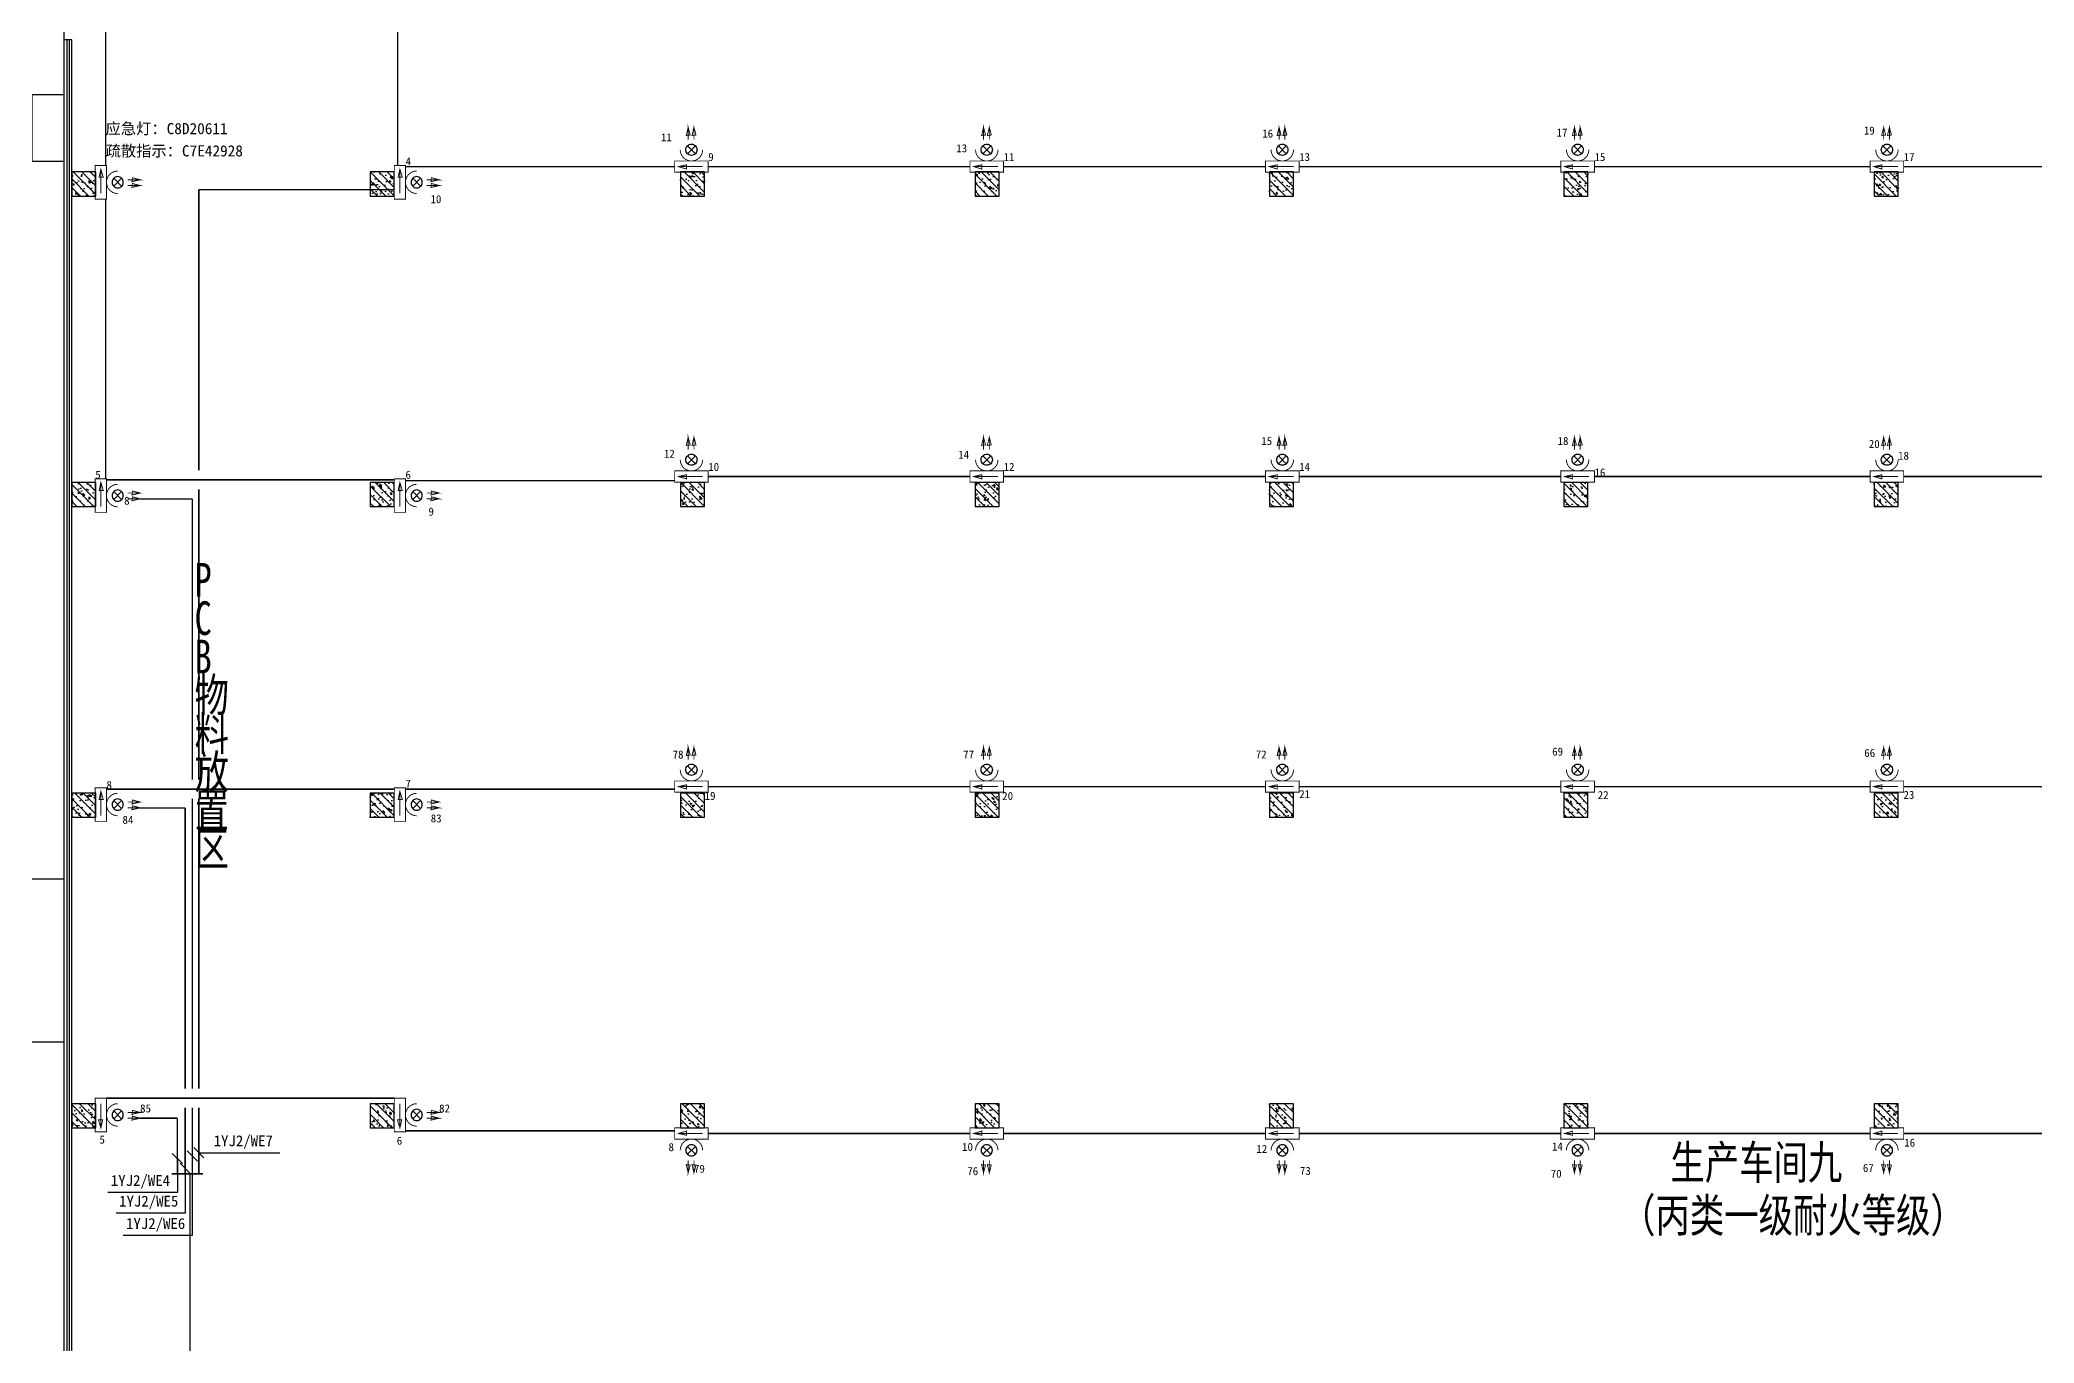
# Model space of a CAD drawing. Header units: millimetres. Extents: x -633009578 to 5705885, y -633235091 to 2571734.
# Drawn here: x 3029123 to 3091438, y 2140835 to 2181535 of the extents above; entities that cross this region are included whole.
import ezdxf

# ---------------------------------------------------------------- set-up
doc = ezdxf.new("R2010")
doc.units = ezdxf.units.MM
doc.header["$LTSCALE"] = 1000
doc.header["$MEASUREMENT"] = 0
doc.layers.get('0').update_dxf_attribs({"color": 9})
for name, color, linetype in [('000000000000电气', 7, 'Continuous'), ('A-COLUM(柱)', 255, 'Continuous'), ('A-F-AREA(计算)', 5, 'Continuous'), ('A-FLOR(看线)', 8, 'Continuous'), ('A-TEXT(房间)', 243, 'Continuous'), ('A-WINDOW（窗）', 4, 'Continuous'), ('电-强电平面-标注', 3, 'Continuous'), ('电-强电平面-线缆', 3, 'Continuous'), ('设备-照明', 3, 'Continuous')]:
    doc.layers.add(name, color=color, linetype=linetype)
doc.styles.add('_TCH', font='simhei.ttf', dxfattribs={"width": 0.75, "bigfont": 'hztxt.shx'})
doc.styles.add('ELEC-DIM', font='simhei.ttf')
doc.styles.add('IDQSTYLE', font='simhei.ttf', dxfattribs={"width": 0.707, "bigfont": 'hztxt.shx'})
doc.styles.add('宋体', font='simhei.ttf')

# ---------------------------------------------------------------- blocks, each defined once
blk = doc.blocks.new('HC000078')
at = {"color": 0, "linetype": 'Continuous', "const_width": 0.2}
for points in [[(-3.750000000000028, 1.25), (3.75, 1.25), (3.75, -1.25), (-3.750000000000028, -1.25), (-3.750000000000028, 1.25)], [(2.5, 0), (-2.500000000000028, 0)]]:
    blk.add_lwpolyline(points, dxfattribs=at)
blk.add_lwpolyline([(2.917016710174721, 0), (1.120131515022848, 0.3984556212736834), (1.120131515022848, -0.539087017017323)], close=True, dxfattribs=at)
at = {"color": 0, "style": 'IDQSTYLE', "width": 0.7}
blk.add_attdef('PSFHATT', (5.75, -1.25), '', height=2.5, dxfattribs=at)
blk = doc.blocks.new('HC000064')
at = {"color": 0, "linetype": 'Continuous'}
for p, q in [((-0.8838834764831063, -0.8838834764831063), (0.8838834764831063, 0.8838834764831063)), ((-0.8838834764830494, 0.8838834764831063), (0.8838834764831631, -0.8838834764831063))]:
    blk.add_line(p, q, dxfattribs=at)
at = {"color": 0, "linetype": 'Continuous', "const_width": 0.2}
blk.add_lwpolyline([(5.710751695749348e-14, 2.499999999999886, 0.1989123673796647), (-1.767766952966326, 1.767766952966327, 0.1989123673796613), (-2.5, 1.951292859901378e-16, 0.1989123673796761), (-1.767766952966326, -1.76776695296644, 0.1989123673796782), (5.594010226827932e-14, -2.500000000000227)], format="xyb", dxfattribs=at)
for points in [[(2.226896073527712, 0.5659208660671311), (5.003498004369476, 0.5624686703930024), (3.296463286048663, 1.009912150058199), (3.185957433181557, 0.1260038671447887), (5.003498004369476, 0.5624686703930024)], [(2.224443767981995, -0.721123763554715), (5.001045698823816, -0.7245759592289005), (3.294010980502946, -0.2771324795636474), (3.18350512763584, -1.161040762477114), (5.001045698823816, -0.7245759592289005)]]:
    blk.add_lwpolyline(points, dxfattribs=at)
at = {"color": 0, "linetype": 'Continuous'}
for centre, radius, start, end in [((1.199040866595169e-14, -7.105427357601002e-14), 1.250000000000069, 135.0000000000036, 179.9999999999968), ((-2.259303855112194e-14, -1.740829702612245e-13), 1.250000000000117, 89.99999999999898, 134.9999999999991), ((-9.10937991704941e-14, -1.740829702612245e-13), 1.250000000000117, 45.00000000000085, 89.99999999999582), ((-1.252331571777177e-13, -7.088774012231625e-14), 1.250000000000068, 3.249254662582951e-12, 44.99999999999639), ((-2.284838984678572e-13, -5.684341886080801e-14), 1.250000000000172, 315.0000000000093, 2.605510395054555e-12), ((-2.264854970235319e-14, -5.695444116327053e-14), 1.250000000000034, 179.9999999999974, 225.0000000000007), ((-2.270406085358445e-14, -1.338928967697939e-13), 1.24999999999998, 224.9999999999983, 270.000000000001), ((-9.131584377541913e-14, 3.996802888650564e-15), 1.250000000000118, 270.0000000000042, 315.0000000000028)]:
    blk.add_arc(centre, radius, start, end, dxfattribs=at)
at = {"color": 0, "style": 'IDQSTYLE', "width": 0.7}
blk.add_attdef('PSFHATT', (7.003498004369476, -2.500000010000227), '', height=2.5, dxfattribs=at)
blk = doc.blocks.new('$TCHSYS$WIN2D')
for p, q in [((-0.5, 0.5), (0.5, 0.5)), ((-0.5, 0.5), (-0.4999999999999999, -0.5)), ((0.5, 0.5), (0.4999999999999998, -0.5)), ((0.5, 0.1666666666666666), (-0.5, 0.1666666666666666)), ((0.5, -0.1666666666666667), (-0.5, -0.1666666666666667)), ((-0.4999999999999999, -0.5), (0.5, -0.5))]:
    blk.add_line(p, q)
blk = doc.blocks.new('_FZH')
h = blk.add_hatch()
h.set_pattern_fill('钢筋混凝土', color=256, scale=0.1, style=0)
h.set_pattern_definition([(45, (0, 0), (-0.1767766952966369, 0.1767766952966369), []), (50, (0, 0), (0.7172601826007535, -0.06275213498259512), [0.07500000000000001, -0.8250000000000001]), (355, (0, 0), (-0.138751333613, 0.7521921337000119), [0.06, -0.66]), (100.4514, (0.05977168000000001, -0.00522934), (0.5785093817140216, 0.6894395420609536), [0.06374019, -0.701142112]), (46.1842, (0, 0.2), (1.067241048625645, -0.1655190143290181), [0.1125, -1.2375]), (96.6356, (0.088936745, 0.186206693), (0.9346627055487033, 0.9741178709004418), [0.095610288, -1.051713]), (351.1842, (0, 0.2), (0.9346619451336272, 0.9741186009253247), [0.09000000000000001, -0.9900000000000001]), (21, (0.1, 0.15), (0.5969070521184617, -0.4026188906653388), [0.07500000000000001, -0.8250000000000001]), (326, (0.1, 0.15), (0.2433153319215824, 0.7251500450468529), [0.06, -0.66]), (71.4514, (0.149742233, 0.116448394), (0.84022262858149, 0.3225304967099524), [0.06374019, -0.701142112]), (37.50000000000001, (0, 0), (0.01215985531729062, 0.3328938538313115), [0, -0.652, 0, -0.67, 0, -0.6625000000000001]), (7.499999999999999, (0, 0), (0.2630695374421486, 0.3944117118823603), [0, -0.382, 0, -0.637, 0, -0.2525]), (-32.5, (-0.223, 0), (0.533822436172409, -0.02255487173437976), [0, -0.25, 0, -0.78, 0, -1.035]), (-42.5, (-0.323, 0), (0.5831861693423862, 0.1001049823323177), [0, -0.325, 0, -0.518, 0, -0.735])])
h.paths.add_polyline_path([(-0.5, -0.5), (0.5, -0.5), (0.5, 0.5), (-0.5, 0.5)])
blk.add_lwpolyline([(-0.5, -0.5), (0.5, -0.5), (0.5, 0.5), (-0.5, 0.5)], close=True)

msp = doc.modelspace()

# ---------------------------------------------------------------- linework, layer by layer
at = {"layer": 'A-F-AREA(计算)'}
msp.add_lwpolyline([(3029879.994031782, 2196074.629172625), (3164159.994031782, 2196074.629172625), (3164159.994031782, 2059994.629172625), (3029879.994031782, 2059994.629172625)], close=True, dxfattribs=at)
at = {"layer": 'A-FLOR(看线)'}
for points in [[(3029879.994031789, 2177734.629172852), (3028879.994031789, 2177734.629172852), (3028879.994031789, 2179834.629172697), (3029879.994031782, 2179834.629172697)], [(3029879.994031776, 2150234.629666903), (3028379.994031781, 2150234.629666903), (3028379.994031782, 2155334.629419829), (3029879.99403178, 2155334.629419829)]]:
    msp.add_lwpolyline(points, dxfattribs=at)
at = {"layer": '电-强电平面-标注'}
for p, q in [((3033577.383136148, 2146441.414534674), (3033259.185084614, 2146759.612586206)), ((3033726.392631007, 2146836.66104978), (3034044.590682542, 2146518.462998247)), ((3033930.450087677, 2146939.392334543), (3034248.648139212, 2146621.19428301)), ((3034089.549113445, 2146780.293308776), (3034458.420013977, 2146780.293308776)), ((3034458.420013977, 2146780.293308776), (3036619.179507648, 2146780.293308776)), ((3033418.284110381, 2146600.51356044), (3033418.284110381, 2145541.0971863)), ((3033504.199198779, 2146449.278496812), (3033822.397250314, 2146131.080445279)), ((3033663.298224546, 2146290.179471046), (3033663.298224546, 2144895.459598019)), ((3033885.491656775, 2146677.562024014), (3033885.491656775, 2144194.889308858)), ((3033418.284110381, 2145541.0971863), (3031246.132211647, 2145541.0971863)), ((3033663.298224546, 2144895.459598019), (3031504.437465053, 2144895.459598019)), ((3033885.491656775, 2144194.889308858), (3031720.934694749, 2144194.889308858))]:
    msp.add_line(p, q, dxfattribs=at)
at = {"layer": '电-强电平面-线缆', "color": 1, "linetype": 'Continuous', "const_width": 45}
for points in [[(3031175.727240964, 2177613.749683205), (3031175.727240964, 2186022.852025968)], [(3040304.587758067, 2177613.749683205), (3040304.587758067, 2186005.395633754)], [(3040547.366898417, 2177577.805018561), (3048958.004531161, 2177577.805018561)], [(3050008.104531161, 2177577.805018561), (3058186.272684033, 2177577.805018561)], [(3059236.472684033, 2177577.805018561), (3067421.338554271, 2177577.805018561)], [(3068471.538554271, 2177577.805018561), (3076649.706707143, 2177577.805018561)], [(3077699.906707143, 2177577.805018561), (3086313.211520927, 2177577.805018561)], [(3087363.411520927, 2177577.805018561), (3096004.285271924, 2177577.805018561)], [(3034089.549113445, 2168096.291849168), (3034089.549113445, 2176859.340712219)], [(3034089.549113445, 2176859.340712219), (3040197.366898417, 2176859.340712219)], [(3031175.727240964, 2167828.885315299), (3031175.727240964, 2176563.749683205)], [(3031204.006276466, 2167796.291849168), (3040197.366898417, 2167796.291849168)], [(3034089.549113445, 2158436.003692469), (3034089.549113445, 2167496.291849168)], [(3040547.366898417, 2167769.895734186), (3048958.004531161, 2167769.895734186)], [(3050008.104531161, 2167898.53271218), (3058186.272684033, 2167898.53271218)], [(3059236.472684033, 2167898.53271218), (3067421.338554271, 2167898.53271218)], [(3068471.538554271, 2167898.53271218), (3076649.706707143, 2167898.53271218)], [(3077699.906707143, 2167898.53271218), (3086313.211520927, 2167898.53271218)], [(3087363.411520927, 2167898.53271218), (3096004.285271924, 2167898.53271218)], [(3032239.80580184, 2167198.999418236), (3033885.491656774, 2167198.999418236)], [(3033885.491656774, 2158436.003692469), (3033885.491656774, 2167198.999418236)], [(3031204.006276466, 2158136.003692469), (3040197.366898417, 2158136.003692469)], [(3040547.366898417, 2158136.003692469), (3048958.004531161, 2158136.003692469)], [(3050008.104531161, 2158215.029954615), (3058186.272684033, 2158215.029954615)], [(3059236.472684033, 2158215.029954615), (3067421.338554271, 2158215.029954615)], [(3068471.538554271, 2158215.029954615), (3076649.706707143, 2158215.029954615)], [(3077699.906707143, 2158215.029954615), (3086313.211520927, 2158215.029954615)], [(3087363.411520927, 2158215.029954615), (3096004.285271924, 2158215.029954615)], [(3032234.325207271, 2157548.024158314), (3033663.298224546, 2157548.024158314)], [(3033663.298224546, 2148785.570326795), (3033663.298224546, 2157548.024158314)], [(3033885.491656774, 2148785.570326795), (3033885.491656774, 2157836.003692469)], [(3034089.549113445, 2148785.570326795), (3034089.549113445, 2157836.003692469)], [(3031204.006276466, 2148485.570326795), (3040197.366898417, 2148485.570326795)], [(3033663.298224546, 2146119.67087872), (3033663.298224546, 2148185.570326795)], [(3033885.491656774, 2146119.67087872), (3033885.491656774, 2148185.570326795)], [(3034089.549113445, 2146119.67087872), (3034089.549113445, 2148185.570326795)], [(3032254.152674301, 2147859.129692503), (3033418.284110381, 2147859.129692503)], [(3033418.284110381, 2147859.129692503), (3033418.284110381, 2146119.67087872)], [(3040547.366898417, 2147463.910329868), (3048958.004531161, 2147463.910329868)], [(3050008.104531161, 2147380.674097417), (3058186.272684033, 2147380.674097417)], [(3059236.472684033, 2147380.674097417), (3067421.338554271, 2147380.674097417)], [(3068471.538554271, 2147380.674097417), (3076649.706707143, 2147380.674097417)], [(3077699.906707143, 2147380.674097417), (3086313.211520927, 2147380.674097417)], [(3087363.411520927, 2147380.674097417), (3096004.285271924, 2147380.674097417)], [(3034222.442819578, 2146119.67087872), (3033244.093423352, 2146119.67087872)], [(3033815.599020738, 2139181.983495018), (3033815.599020738, 2146119.67087872)]]:
    msp.add_lwpolyline(points, dxfattribs=at)

# ---------------------------------------------------------------- block references
at = {"layer": 'A-COLUM(柱)', "xscale": 750, "yscale": 750, "zscale": 750, "rotation": 270}
for p in [(3030494.99403178, 2177034.629172626), (3039819.99403178, 2177034.629172626), (3049519.99403178, 2177034.629172626), (3058719.99403178, 2177034.629172626), (3067919.99403178, 2177034.629172626), (3077119.99403178, 2177034.629172626), (3086819.99403178, 2177034.629172626), (3030494.99403178, 2167334.629172626), (3039819.99403178, 2167334.629172626), (3049519.99403178, 2167334.629172626), (3058719.99403178, 2167334.629172626), (3067919.99403178, 2167334.629172626), (3077119.99403178, 2167334.629172626), (3086819.99403178, 2167334.629172626), (3030494.99403178, 2157634.629172626), (3039819.99403178, 2157634.629172626), (3049519.99403178, 2157634.629172626), (3058719.99403178, 2157634.629172626), (3067919.99403178, 2157634.629172626), (3077119.99403178, 2157634.629172626), (3086819.99403178, 2157634.629172626), (3030494.99403178, 2147934.629172626), (3039819.99403178, 2147934.629172626), (3049519.99403178, 2147934.629172626), (3058719.99403178, 2147934.629172626), (3067919.99403178, 2147934.629172626), (3077119.99403178, 2147934.629172626), (3086819.99403178, 2147934.629172626)]:
    msp.add_blockref('_FZH', p, dxfattribs=at)
at = {"layer": 'A-WINDOW（窗）', "extrusion": (0, 0, -1), "xscale": 52000, "yscale": 240, "zscale": 52000, "rotation": 90.00000000000001}
msp.add_blockref('$TCHSYS$WIN2D', (-3029999.99403178, 2155534.629172669), dxfattribs=at)
at = {"layer": '设备-照明', "yscale": 140, "zscale": 140}
for name, p, xscale, rotation in [('HC000064', (3049483.004531161, 2178102.80501856), -140, 270), ('HC000064', (3058711.372684033, 2178102.80501856), -140, 270), ('HC000064', (3067946.438554271, 2178102.80501856), -140, 270), ('HC000064', (3077174.806707143, 2178102.80501856), -140, 270), ('HC000064', (3086838.311520927, 2178102.80501856), -140, 270), ('HC000078', (3031029.006276466, 2177088.749683205), 140, 90.00000000000011), ('HC000078', (3040372.366898417, 2177088.749683205), 140, 90.00000000000011), ('HC000078', (3049483.004531161, 2177577.805018561), -140, 359.9999999999998), ('HC000078', (3058711.372684033, 2177577.805018561), -140, 359.9999999999998), ('HC000078', (3067946.438554271, 2177577.805018561), -140, 359.9999999999998), ('HC000078', (3077174.806707143, 2177577.805018561), -140, 359.9999999999998), ('HC000078', (3086838.311520927, 2177577.805018561), -140, 359.9999999999998), ('HC000064', (3049483.004531161, 2168423.532712179), -140, 270), ('HC000064', (3058711.372684033, 2168423.532712179), -140, 270), ('HC000064', (3067946.438554271, 2168423.532712179), -140, 270), ('HC000064', (3077174.806707143, 2168423.532712179), -140, 270), ('HC000064', (3086838.311520927, 2168423.532712179), -140, 270), ('HC000078', (3049483.004531161, 2167898.53271218), -140, 359.9999999999998), ('HC000078', (3058711.372684033, 2167898.53271218), -140, 359.9999999999998), ('HC000078', (3067946.438554271, 2167898.53271218), -140, 359.9999999999998), ('HC000078', (3077174.806707143, 2167898.53271218), -140, 359.9999999999998), ('HC000078', (3086838.311520927, 2167898.53271218), -140, 359.9999999999998), ('HC000078', (3031029.006276466, 2167303.885315299), 140, 90.00000000000011), ('HC000078', (3040372.366898417, 2167303.885315299), 140, 90.00000000000011), ('HC000064', (3049483.004531161, 2158740.029954615), -140, 270), ('HC000064', (3058711.372684033, 2158740.029954615), -140, 270), ('HC000064', (3067946.438554271, 2158740.029954615), -140, 270), ('HC000064', (3077174.806707143, 2158740.029954615), -140, 270), ('HC000064', (3086838.311520927, 2158740.029954615), -140, 270), ('HC000078', (3031029.006276466, 2157654.226167198), 140, 90.00000000000011), ('HC000078', (3040372.366898417, 2157654.226167198), 140, 90.00000000000011), ('HC000078', (3049483.004531161, 2158215.029954615), -140, 359.9999999999998), ('HC000078', (3058711.372684033, 2158215.029954615), -140, 359.9999999999998), ('HC000078', (3067946.438554271, 2158215.029954615), -140, 359.9999999999998), ('HC000078', (3077174.806707143, 2158215.029954615), -140, 359.9999999999998), ('HC000078', (3086838.311520927, 2158215.029954615), -140, 359.9999999999998), ('HC000078', (3031029.006276466, 2147960.570326795), 140, 270.0000000000002), ('HC000078', (3040372.366898417, 2147960.570326795), 140, 270.0000000000002), ('HC000078', (3049483.004531161, 2147380.674097417), 140, 180.0000000000002), ('HC000078', (3058711.372684033, 2147380.674097417), 140, 180.0000000000002), ('HC000078', (3067946.438554271, 2147380.674097417), 140, 180.0000000000002), ('HC000078', (3077174.806707143, 2147380.674097417), 140, 180.0000000000002), ('HC000078', (3086838.311520927, 2147380.674097417), 140, 180.0000000000002), ('HC000064', (3049483.004531161, 2146855.674097417), 140, 270), ('HC000064', (3058711.372684033, 2146855.674097417), 140, 270), ('HC000064', (3067946.438554271, 2146855.674097417), 140, 270), ('HC000064', (3077174.806707143, 2146855.674097417), 140, 270), ('HC000064', (3086838.311520927, 2146855.674097417), 140, 270)]:
    msp.add_blockref(name, p, dxfattribs=dict(at, xscale=xscale, rotation=rotation))
at = {"layer": '设备-照明', "xscale": 140, "yscale": 140, "zscale": 140}
for p in [(3031554.006276466, 2177088.749683206), (3040897.366898417, 2177088.749683206), (3031554.006276466, 2167303.8853153), (3040897.366898417, 2167303.8853153), (3031554.006276466, 2157654.226167199), (3040897.366898417, 2157654.226167199), (3031554.006276466, 2147960.570326795), (3040897.366898417, 2147960.570326795)]:
    msp.add_blockref('HC000064', p, dxfattribs=at)

# ---------------------------------------------------------------- texts
at = {"layer": '000000000000电气', "color": 20, "lineweight": 35, "true_color": 0xff5500, "style": '宋体'}
msp.add_text('应急灯：C8D20611', height=350, dxfattribs=at).set_placement((3031175.727240964, 2178590.15641517))
at = {"layer": '000000000000电气', "color": 4, "lineweight": 35, "style": '宋体'}
for s, p in [('11', (3048529.269262911, 2178367.938822676)), ('16', (3067319.157212023, 2178484.909262911)), ('17', (3076515.469564826, 2178516.08320309)), ('19', (3086117.043139955, 2178578.431083448)), ('13', (3057756.755555893, 2178025.025480707)), ('10', (3041328.089081564, 2176435.154531578)), ('12', (3048622.791083449, 2168485.799785935)), ('14', (3057819.103436251, 2168454.625845756)), ('15', (3067287.983271844, 2168883.335687781)), ('18', (3076546.643505005, 2168883.335687781)), ('20', (3086272.91284085, 2168789.813867244)), ('8', (3031757.531553496, 2167019.144272228)), ('9', (3041265.741201206, 2166677.711255554)), ('78', (3048894.409936274, 2159091.527819505)), ('77', (3057974.933368435, 2159093.754529512)), ('72', (3067115.292458264, 2159094.174517484)), ('69', (3076378.40611145, 2159183.242917996)), ('66', (3086131.39596745, 2159138.70871774)), ('84', (3031705.133858258, 2157051.824184495)), ('83', (3041335.209321541, 2157097.694410771)), ('85', (3032254.495997078, 2148039.31594065)), ('82', (3041597.856619029, 2148039.31594065)), ('79', (3049561.750145016, 2146155.184376806)), ('76', (3058102.901029505, 2146081.72463296)), ('73', (3068495.852666191, 2146090.188042819)), ('70', (3076333.871911195, 2146001.119642308)), ('67', (3086086.861767194, 2146179.256443331))]:
    msp.add_text(s, height=250, dxfattribs=at).set_placement(p)
at = {"layer": '000000000000电气', "color": 3, "lineweight": 35, "style": '宋体'}
msp.add_text('疏散指示：C7E42928', height=350, dxfattribs=at).set_placement((3031175.727240964, 2177895.133418879))
at = {"layer": '000000000000电气', "color": 0, "lineweight": 35, "style": '宋体'}
for s, p in [('9', (3050008.004531161, 2177752.805018561)), ('11', (3059236.372684033, 2177752.805018561)), ('13', (3068471.438554271, 2177752.805018561)), ('15', (3077699.806707143, 2177752.805018561)), ('17', (3087363.311520927, 2177752.805018561)), ('4', (3040547.366898417, 2177613.749683205)), ('18', (3087188.311520927, 2168423.532712179)), ('5', (3030854.006276466, 2167828.885315299)), ('6', (3040547.366898417, 2167828.885315299)), ('10', (3050008.004531161, 2168073.53271218)), ('12', (3059236.372684033, 2168073.53271218)), ('14', (3068471.438554271, 2168073.53271218)), ('16', (3077699.906707143, 2167898.53271218)), ('8', (3031204.006276466, 2158136.003692469)), ('7', (3040547.366898417, 2158179.226167198)), ('19', (3049894.99403178, 2157801.098753548)), ('20', (3059194.022124222, 2157795.82879898)), ('21', (3068475.608072928, 2157854.537321776)), ('22', (3077801.8712221, 2157826.235837549)), ('23', (3087354.905111944, 2157831.086150821))]:
    msp.add_text(s, height=250, dxfattribs=at).set_placement(p)
at = {"layer": '000000000000电气', "color": 2, "lineweight": 35, "style": '宋体'}
for s, p in [('5', (3030985.171024024, 2147066.168122336)), ('6', (3040275.784545886, 2147031.362418132)), ('8', (3048766.051687842, 2146829.711559436)), ('10', (3057939.206255982, 2146836.805220592)), ('12', (3067135.518608785, 2146774.457340233)), ('14', (3076370.430479888, 2146846.184850225)), ('16', (3087379.351129908, 2146970.033551798))]:
    msp.add_text(s, height=250, dxfattribs=at).set_placement(p)
at = {"layer": 'A-TEXT(房间)', "style": '_TCH', "width": 0.75}
for s, p in [('P', (3033956.363140235, 2164150.179272025)), ('C', (3033956.363140235, 2162950.179272025)), ('B', (3033956.363140235, 2161750.179272025)), ('物', (3033956.363140235, 2160550.179272025)), ('料', (3033956.363140235, 2159350.179272025)), ('放', (3033956.363140235, 2158150.179272025)), ('置', (3033956.363140235, 2156950.179272025)), ('区', (3033956.363140235, 2155750.179272025)), ('生产车间九', (3080074.145368244, 2145954.006570367)), ('（丙类一级耐火等级）', (3078531.69048638, 2144302.271348611))]:
    msp.add_text(s, height=1050, dxfattribs=at).set_placement(p)
at = {"layer": '电-强电平面-标注', "style": 'ELEC-DIM'}
for s, p in [('1YJ2/WE7', (3034553.356722836, 2146983.457865738)), ('1YJ2/WE4', (3031341.068920506, 2145744.261743262)), ('1YJ2/WE5', (3031599.374173912, 2145098.624154981)), ('1YJ2/WE6', (3031815.871403609, 2144398.05386582))]:
    msp.add_text(s, height=339.8734177215189, dxfattribs=at).set_placement(p)

doc.saveas('drawing.dxf')
